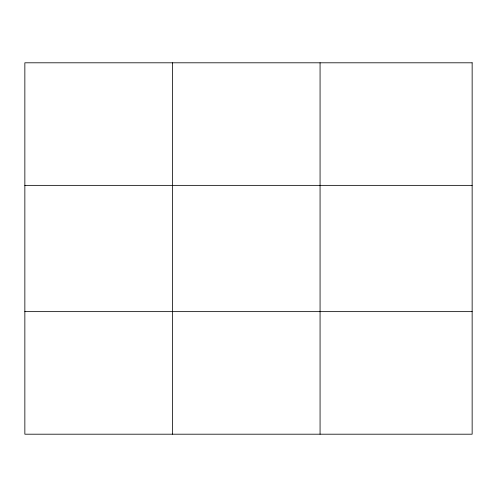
<?xml version="1.0" encoding="UTF-8"?>
<svg xmlns="http://www.w3.org/2000/svg" width="497" height="497" viewBox="0 0 497 497"><rect width="100%" height="100%" fill="white"/><g stroke="black" fill="none" stroke-linecap="round" stroke-linejoin="round"><path stroke-width="0.75" d="M172.459 62.802L172.459 434.198M320.068 62.802L320.068 434.198M24.85 185.362L472.15 185.362M24.85 311.638L472.15 311.638M472.15 62.802L472.15 434.198L24.85 434.198L24.85 62.802L472.15 62.802"/></g></svg>
